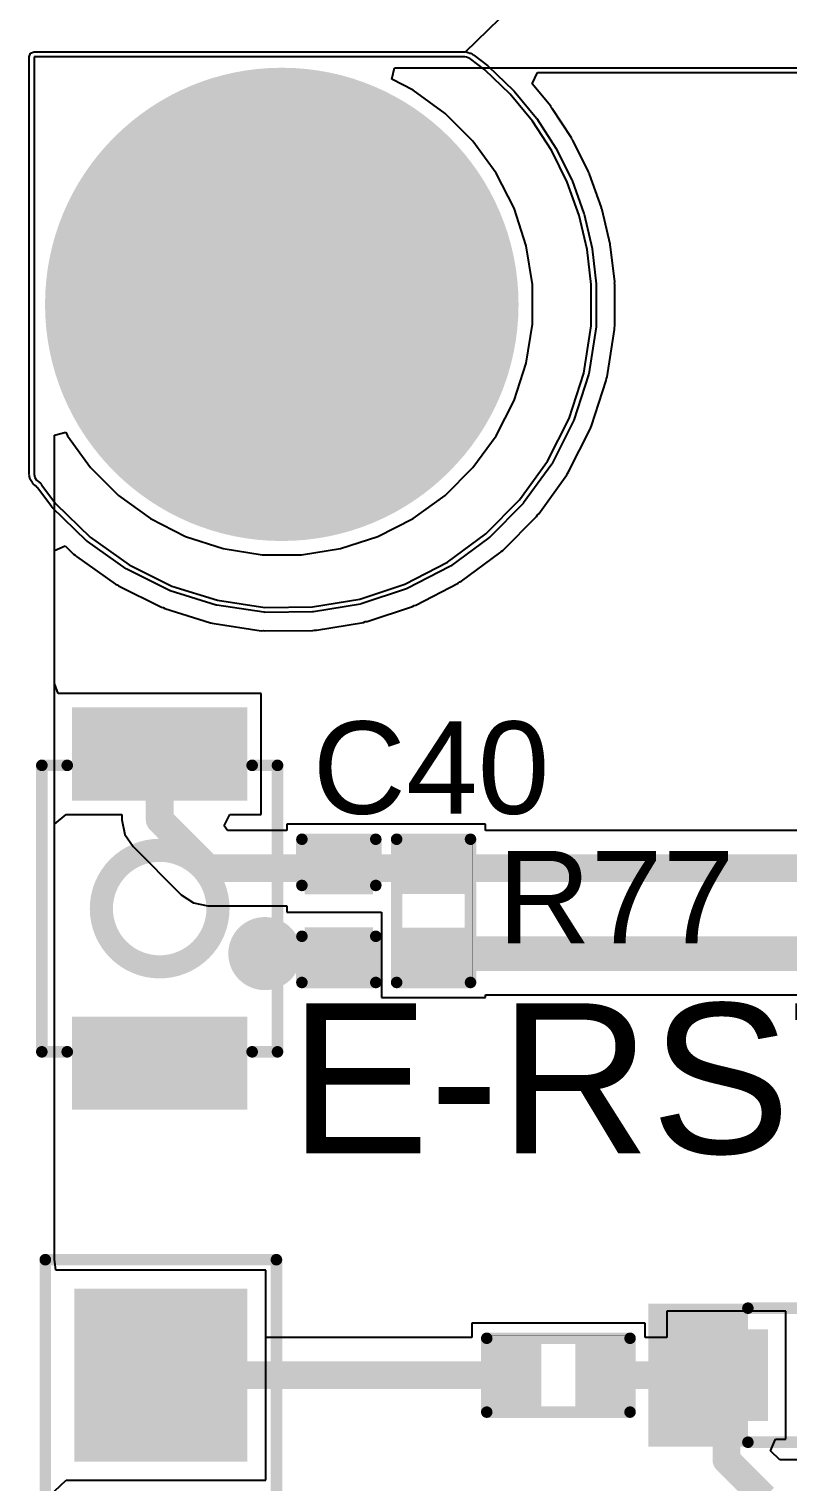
# Model space of a CAD drawing. Header units: millimetres. Extents: x 0 to 5423, y 0 to 5425.
# Drawn here: x 0 to 8.34, y 150.16 to 166.14 of the extents above; entities that cross this region are included whole.
import ezdxf

# ---------------------------------------------------------------- set-up
doc = ezdxf.new("R2010")
doc.units = ezdxf.units.MM
for name, color, linetype in [('BottomLayer', 5, 'Continuous'), ('BottomSolder', 6, 'Continuous'), ('MultiLayer', 9, 'Continuous'), ('PadHoleLayer', 156, 'Continuous'), ('TopLayer', 1, 'Continuous'), ('TopOverlay', 2, 'Continuous'), ('TopPaste', 8, 'Continuous'), ('TopSolder', 216, 'Continuous'), ('ViaHoleLayer', 16, 'Continuous')]:
    doc.layers.add(name, color=color, linetype=linetype)
doc.styles.add('Arial', font='', dxfattribs={"height": 0.2})
doc.styles.get('Arial').set_extended_font_data('Arial')

# ---------------------------------------------------------------- blocks, each defined once
blk = doc.blocks.new('B3U_1000P_33')
at = {"layer": 'TopLayer'}
for points in [[(-2.11, 0.86), (-1.29, 0.86), (-1.29, -0.86), (-2.11, -0.86)], [(1.29, 0.86), (2.11, 0.86), (2.11, -0.86), (1.29, -0.86)]]:
    blk.add_hatch(color=1, dxfattribs=at).paths.add_polyline_path(points)
at = {"layer": 'TopPaste'}
for points in [[(-2.11, 0.86), (-1.29, 0.86), (-1.29, -0.86), (-2.11, -0.86)], [(1.29, 0.86), (2.11, 0.86), (2.11, -0.86), (1.29, -0.86)]]:
    blk.add_hatch(color=8, dxfattribs=at).paths.add_polyline_path(points)
at = {"layer": 'TopSolder'}
for points in [[(-2.212, 0.962), (-1.188, 0.962), (-1.188, -0.962), (-2.212, -0.962)], [(1.188, 0.962), (2.212, 0.962), (2.212, -0.962), (1.188, -0.962)]]:
    blk.add_hatch(color=216, dxfattribs=at).paths.add_polyline_path(points)
at = {"layer": 'TopOverlay', "const_width": 0.127}
for points in [[(-1.575, 1.295), (1.575, 1.295)], [(-1.575, 1.295), (-1.575, 1.016)], [(1.575, 1.295), (1.575, 1.016)], [(-1.575, -1.016), (-1.575, -1.295)], [(1.575, -1.016), (1.575, -1.295)], [(-1.575, -1.295), (1.575, -1.295)]]:
    blk.add_lwpolyline(points, dxfattribs=at)
at = {"layer": 'TopOverlay'}
for points, const_width in [([(-1.607, 1.295, 1), (-1.543, 1.295, 1)], 0.0635), ([(-1.607, 1.295, 1), (-1.543, 1.295, 1)], 0.0635), ([(1.543, 1.295, 1), (1.607, 1.295, 1)], 0.0635), ([(1.543, 1.295, 1), (1.607, 1.295, 1)], 0.0635), ([(-1.607, 1.016, 1), (-1.543, 1.016, 1)], 0.0635), ([(1.543, 1.016, 1), (1.607, 1.016, 1)], 0.0635), ([(0.641, 0, 1), (-0.641, 0, 1)], 0.254), ([(-0.705, 0, 1), (-0.578, 0, 1)], 0.127), ([(0.578, 0, 1), (0.705, 0, 1)], 0.127), ([(-1.607, -1.016, 1), (-1.543, -1.016, 1)], 0.0635), ([(1.543, -1.016, 1), (1.607, -1.016, 1)], 0.0635), ([(-1.607, -1.295, 1), (-1.543, -1.295, 1)], 0.0635), ([(-1.607, -1.295, 1), (-1.543, -1.295, 1)], 0.0635), ([(1.543, -1.295, 1), (1.607, -1.295, 1)], 0.0635), ([(1.543, -1.295, 1), (1.607, -1.295, 1)], 0.0635)]:
    blk.add_lwpolyline(points, format="xyb", close=True, dxfattribs=dict(at, const_width=const_width))
blk = doc.blocks.new('HDR_1_8_TH______71')
at = {"layer": 'BottomLayer'}
blk.add_hatch(color=5, dxfattribs=at).paths.add_polyline_path([(-9.79, 0.9), (-7.99, 0.9), (-7.99, -0.9), (-9.79, -0.9)])
at = {"layer": 'BottomSolder'}
blk.add_hatch(color=6, dxfattribs=at).paths.add_polyline_path([(-9.841, 0.951), (-7.939, 0.951), (-7.939, -0.951), (-9.841, -0.951)])
at = {"layer": 'MultiLayer'}
blk.add_hatch(color=9, dxfattribs=at).paths.add_polyline_path([(-9.79, 0.9), (-7.99, 0.9), (-7.99, -0.9), (-9.79, -0.9)])
at = {"layer": 'PadHoleLayer'}
h = blk.add_hatch(color=156, dxfattribs=at)
edge = h.paths.add_edge_path()
edge.add_arc((-8.89, 0), 0.5, 0, 360)
at = {"layer": 'TopLayer'}
blk.add_hatch(color=1, dxfattribs=at).paths.add_polyline_path([(-9.79, 0.9), (-7.99, 0.9), (-7.99, -0.9), (-9.79, -0.9)])
at = {"layer": 'TopSolder'}
blk.add_hatch(color=216, dxfattribs=at).paths.add_polyline_path([(-9.841, 0.951), (-7.939, 0.951), (-7.939, -0.951), (-9.841, -0.951)])
at = {"layer": 'TopOverlay', "const_width": 0.127}
for points in [[(-10.16, -1.27), (-10.16, 1.27)], [(10.16, 1.27), (-10.16, 1.27)], [(10.16, -1.27), (-10.16, -1.27)]]:
    blk.add_lwpolyline(points, dxfattribs=at)
at = {"layer": 'TopOverlay', "const_width": 0.0635}
for points in [[(-10.192, 1.27, 1), (-10.128, 1.27, 1)], [(-10.192, 1.27, 1), (-10.128, 1.27, 1)], [(-10.192, -1.27, 1), (-10.128, -1.27, 1)], [(-10.192, -1.27, 1), (-10.128, -1.27, 1)]]:
    blk.add_lwpolyline(points, format="xyb", close=True, dxfattribs=at)
blk = doc.blocks.new('SOD_323_88')
at = {"layer": 'TopLayer'}
for points in [[(-0.75, -0.45), (-1.55, -0.45), (-1.55, 0.45), (-0.75, 0.45)], [(1.55, -0.45), (0.75, -0.45), (0.75, 0.45), (1.55, 0.45)]]:
    blk.add_hatch(color=1, dxfattribs=at).paths.add_polyline_path(points)
at = {"layer": 'TopOverlay'}
for points in [[(-2.007, 0.483), (-0.914, 0.483), (-0.914, 0.787), (-2.007, 0.787)], [(-2.007, -0.508), (-1.575, -0.508), (-1.575, 0.508), (-2.007, 0.508)], [(-2.007, -0.787), (-0.914, -0.787), (-0.914, -0.483), (-2.007, -0.483)]]:
    blk.add_hatch(color=2, dxfattribs=at).paths.add_polyline_path(points)
at = {"layer": 'TopPaste'}
for points in [[(-0.75, -0.45), (-1.55, -0.45), (-1.55, 0.45), (-0.75, 0.45)], [(1.55, -0.45), (0.75, -0.45), (0.75, 0.45), (1.55, 0.45)]]:
    blk.add_hatch(color=8, dxfattribs=at).paths.add_polyline_path(points)
at = {"layer": 'TopSolder'}
for points in [[(-0.695, -0.505), (-1.605, -0.505), (-1.605, 0.505), (-0.695, 0.505)], [(1.605, -0.505), (0.695, -0.505), (0.695, 0.505), (1.605, 0.505)]]:
    blk.add_hatch(color=216, dxfattribs=at).paths.add_polyline_path(points)
at = {"layer": 'TopOverlay', "const_width": 0.127}
for points in [[(-0.914, 0.737), (0.94, 0.737)], [(0.94, 0.559), (0.94, 0.737)], [(0.94, -0.737), (0.94, -0.559)], [(-0.914, -0.737), (0.94, -0.737)]]:
    blk.add_lwpolyline(points, dxfattribs=at)
at = {"layer": 'TopOverlay', "const_width": 0.0635}
for points in [[(-0.946, 0.737, 1), (-0.883, 0.737, 1)], [(0.908, 0.737, 1), (0.972, 0.737, 1)], [(0.908, 0.737, 1), (0.972, 0.737, 1)], [(0.908, 0.559, 1), (0.972, 0.559, 1)], [(0.908, -0.559, 1), (0.972, -0.559, 1)], [(-0.946, -0.737, 1), (-0.883, -0.737, 1)], [(0.908, -0.737, 1), (0.972, -0.737, 1)], [(0.908, -0.737, 1), (0.972, -0.737, 1)]]:
    blk.add_lwpolyline(points, format="xyb", close=True, dxfattribs=at)
blk = doc.blocks.new('R___0402_227')
at = {"layer": 'TopLayer'}
for points in [[(-0.699, -0.318), (-0.699, 0.318), (-0.241, 0.318), (-0.241, -0.318)], [(0.241, -0.318), (0.241, 0.318), (0.699, 0.318), (0.699, -0.318)]]:
    blk.add_hatch(color=1, dxfattribs=at).paths.add_polyline_path(points)
at = {"layer": 'TopPaste'}
for points in [[(-0.699, -0.318), (-0.699, 0.318), (-0.241, 0.318), (-0.241, -0.318)], [(0.241, -0.318), (0.241, 0.318), (0.699, 0.318), (0.699, -0.318)]]:
    blk.add_hatch(color=8, dxfattribs=at).paths.add_polyline_path(points)
at = {"layer": 'TopSolder'}
for points in [[(-0.754, -0.373), (-0.754, 0.373), (-0.186, 0.373), (-0.186, -0.373)], [(0.186, -0.373), (0.186, 0.373), (0.754, 0.373), (0.754, -0.373)]]:
    blk.add_hatch(color=216, dxfattribs=at).paths.add_polyline_path(points)
at = {"layer": 'TopOverlay'}
for points, const_width in [([(-0.787, 0.406), (-0.787, -0.406)], 0.127), ([(-0.787, 0.406), (0.787, 0.406)], 0.127), ([(0.787, 0.406), (0.787, -0.406)], 0.127), ([(-0.787, -0.406), (0.787, -0.406)], 0.127), ([(-0.813, -0.432), (0.813, -0.432)], 0.00323)]:
    blk.add_lwpolyline(points, dxfattribs=dict(at, const_width=const_width))
for points, const_width in [([(-0.819, 0.406, 1), (-0.756, 0.406, 1)], 0.0635), ([(-0.819, 0.406, 1), (-0.756, 0.406, 1)], 0.0635), ([(0.756, 0.406, 1), (0.819, 0.406, 1)], 0.0635), ([(0.756, 0.406, 1), (0.819, 0.406, 1)], 0.0635), ([(-0.819, -0.406, 1), (-0.756, -0.406, 1)], 0.0635), ([(-0.819, -0.406, 1), (-0.756, -0.406, 1)], 0.0635), ([(-0.814, -0.432, 1), (-0.812, -0.432, 1)], 0.00161), ([(0.756, -0.406, 1), (0.819, -0.406, 1)], 0.0635), ([(0.756, -0.406, 1), (0.819, -0.406, 1)], 0.0635), ([(0.812, -0.432, 1), (0.814, -0.432, 1)], 0.00161)]:
    blk.add_lwpolyline(points, format="xyb", close=True, dxfattribs=dict(at, const_width=const_width))
blk = doc.blocks.new('R___0402_280')
at = {"layer": 'TopLayer'}
for points in [[(-0.699, -0.318), (-0.699, 0.318), (-0.241, 0.318), (-0.241, -0.318)], [(0.241, -0.318), (0.241, 0.318), (0.699, 0.318), (0.699, -0.318)]]:
    blk.add_hatch(color=1, dxfattribs=at).paths.add_polyline_path(points)
at = {"layer": 'TopPaste'}
for points in [[(-0.699, -0.318), (-0.699, 0.318), (-0.241, 0.318), (-0.241, -0.318)], [(0.241, -0.318), (0.241, 0.318), (0.699, 0.318), (0.699, -0.318)]]:
    blk.add_hatch(color=8, dxfattribs=at).paths.add_polyline_path(points)
at = {"layer": 'TopSolder'}
for points in [[(-0.754, -0.373), (-0.754, 0.373), (-0.186, 0.373), (-0.186, -0.373)], [(0.186, -0.373), (0.186, 0.373), (0.754, 0.373), (0.754, -0.373)]]:
    blk.add_hatch(color=216, dxfattribs=at).paths.add_polyline_path(points)
at = {"layer": 'TopOverlay'}
for points, const_width in [([(-0.787, 0.406), (-0.787, -0.406)], 0.127), ([(0.787, 0.406), (-0.787, 0.406)], 0.127), ([(0.787, 0.406), (0.787, -0.406)], 0.127), ([(0.787, -0.406), (-0.787, -0.406)], 0.127), ([(0.813, -0.432), (-0.813, -0.432)], 0.00323)]:
    blk.add_lwpolyline(points, dxfattribs=dict(at, const_width=const_width))
for points, const_width in [([(-0.819, 0.406, 1), (-0.756, 0.406, 1)], 0.0635), ([(-0.819, 0.406, 1), (-0.756, 0.406, 1)], 0.0635), ([(0.756, 0.406, 1), (0.819, 0.406, 1)], 0.0635), ([(0.756, 0.406, 1), (0.819, 0.406, 1)], 0.0635), ([(-0.819, -0.406, 1), (-0.756, -0.406, 1)], 0.0635), ([(-0.819, -0.406, 1), (-0.756, -0.406, 1)], 0.0635), ([(-0.814, -0.432, 1), (-0.812, -0.432, 1)], 0.00161), ([(0.756, -0.406, 1), (0.819, -0.406, 1)], 0.0635), ([(0.756, -0.406, 1), (0.819, -0.406, 1)], 0.0635), ([(0.812, -0.432, 1), (0.814, -0.432, 1)], 0.00161)]:
    blk.add_lwpolyline(points, format="xyb", close=True, dxfattribs=dict(at, const_width=const_width))
blk = doc.blocks.new('____0402_383')
at = {"layer": 'TopLayer'}
for points in [[(-0.699, -0.318), (-0.699, 0.318), (-0.241, 0.318), (-0.241, -0.318)], [(0.241, -0.318), (0.241, 0.318), (0.699, 0.318), (0.699, -0.318)]]:
    blk.add_hatch(color=1, dxfattribs=at).paths.add_polyline_path(points)
at = {"layer": 'TopPaste'}
for points in [[(-0.699, -0.318), (-0.699, 0.318), (-0.241, 0.318), (-0.241, -0.318)], [(0.241, -0.318), (0.241, 0.318), (0.699, 0.318), (0.699, -0.318)]]:
    blk.add_hatch(color=8, dxfattribs=at).paths.add_polyline_path(points)
at = {"layer": 'TopSolder'}
for points in [[(-0.758, -0.377), (-0.758, 0.377), (-0.181, 0.377), (-0.181, -0.377)], [(0.181, -0.377), (0.181, 0.377), (0.758, 0.377), (0.758, -0.377)]]:
    blk.add_hatch(color=216, dxfattribs=at).paths.add_polyline_path(points)
at = {"layer": 'TopOverlay', "const_width": 0.127}
for points in [[(-0.787, 0.406), (-0.787, -0.406)], [(-0.787, 0.406), (-0.279, 0.406)], [(0.279, 0.406), (0.787, 0.406)], [(0.787, 0.406), (0.787, -0.406)], [(-0.787, -0.406), (-0.279, -0.406)], [(0.279, -0.406), (0.787, -0.406)]]:
    blk.add_lwpolyline(points, dxfattribs=at)
at = {"layer": 'TopOverlay', "const_width": 0.0635}
for points in [[(-0.819, 0.406, 1), (-0.756, 0.406, 1)], [(-0.819, 0.406, 1), (-0.756, 0.406, 1)], [(-0.311, 0.406, 1), (-0.248, 0.406, 1)], [(0.248, 0.406, 1), (0.311, 0.406, 1)], [(0.756, 0.406, 1), (0.819, 0.406, 1)], [(0.756, 0.406, 1), (0.819, 0.406, 1)], [(-0.819, -0.406, 1), (-0.756, -0.406, 1)], [(-0.819, -0.406, 1), (-0.756, -0.406, 1)], [(-0.311, -0.406, 1), (-0.248, -0.406, 1)], [(0.248, -0.406, 1), (0.311, -0.406, 1)], [(0.756, -0.406, 1), (0.819, -0.406, 1)], [(0.756, -0.406, 1), (0.819, -0.406, 1)]]:
    blk.add_lwpolyline(points, format="xyb", close=True, dxfattribs=at)

msp = doc.modelspace()

# ---------------------------------------------------------------- hatches: boundary and pattern name
at = {"layer": 'BottomLayer'}
h = msp.add_hatch(color=5, dxfattribs=at)
edge = h.paths.add_edge_path()
edge.add_arc((2.777, 163.108), 2.5, 0, 360)
h = msp.add_hatch(color=5, dxfattribs=at)
edge = h.paths.add_edge_path()
edge.add_arc((2.904, 165.068), 0.3, 0, 360)
h = msp.add_hatch(color=5, dxfattribs=at)
edge = h.paths.add_edge_path()
edge.add_arc((1.484, 164.585), 0.3, 0, 360)
h = msp.add_hatch(color=5, dxfattribs=at)
edge = h.paths.add_edge_path()
edge.add_arc((4.25, 164.405), 0.3, 0, 360)
h = msp.add_hatch(color=5, dxfattribs=at)
edge = h.paths.add_edge_path()
edge.add_arc((0.821, 163.239), 0.3, 0, 360)
h = msp.add_hatch(color=5, dxfattribs=at)
edge = h.paths.add_edge_path()
edge.add_arc((4.732, 162.873), 0.3, 0, 360)
h = msp.add_hatch(color=5, dxfattribs=at)
edge = h.paths.add_edge_path()
edge.add_arc((1.304, 161.819), 0.3, 0, 360)
h = msp.add_hatch(color=5, dxfattribs=at)
edge = h.paths.add_edge_path()
edge.add_arc((4.172, 161.563), 0.3, 0, 360)
h = msp.add_hatch(color=5, dxfattribs=at)
edge = h.paths.add_edge_path()
edge.add_arc((2.65, 161.156), 0.3, 0, 360)
h = msp.add_hatch(color=5, dxfattribs=at)
edge = h.paths.add_edge_path()
edge.add_arc((2.591, 155.969), 0.3, 0, 360)
at = {"layer": 'BottomSolder'}
h = msp.add_hatch(color=6, dxfattribs=at)
edge = h.paths.add_edge_path()
edge.add_arc((2.777, 163.108), 2.602, 0, 360)
h = msp.add_hatch(color=6, dxfattribs=at)
edge = h.paths.add_edge_path()
edge.add_arc((2.904, 165.068), 0.402, 0, 360)
h = msp.add_hatch(color=6, dxfattribs=at)
edge = h.paths.add_edge_path()
edge.add_arc((1.484, 164.585), 0.402, 0, 360)
h = msp.add_hatch(color=6, dxfattribs=at)
edge = h.paths.add_edge_path()
edge.add_arc((4.25, 164.405), 0.402, 0, 360)
h = msp.add_hatch(color=6, dxfattribs=at)
edge = h.paths.add_edge_path()
edge.add_arc((0.821, 163.239), 0.402, 0, 360)
h = msp.add_hatch(color=6, dxfattribs=at)
edge = h.paths.add_edge_path()
edge.add_arc((4.732, 162.873), 0.402, 0, 360)
h = msp.add_hatch(color=6, dxfattribs=at)
edge = h.paths.add_edge_path()
edge.add_arc((1.304, 161.819), 0.402, 0, 360)
h = msp.add_hatch(color=6, dxfattribs=at)
edge = h.paths.add_edge_path()
edge.add_arc((4.172, 161.563), 0.402, 0, 360)
h = msp.add_hatch(color=6, dxfattribs=at)
edge = h.paths.add_edge_path()
edge.add_arc((2.65, 161.156), 0.402, 0, 360)
h = msp.add_hatch(color=6, dxfattribs=at)
edge = h.paths.add_edge_path()
edge.add_arc((2.591, 155.969), 0.402, 0, 360)
at = {"layer": 'MultiLayer'}
h = msp.add_hatch(color=9, dxfattribs=at)
edge = h.paths.add_edge_path()
edge.add_arc((2.777, 163.108), 2.5, 0, 360)
at = {"layer": 'PadHoleLayer'}
h = msp.add_hatch(color=156, dxfattribs=at)
edge = h.paths.add_edge_path()
edge.add_arc((2.777, 163.108), 1.55, 0, 360)
at = {"layer": 'TopLayer'}
h = msp.add_hatch(color=1, dxfattribs=at)
edge = h.paths.add_edge_path()
edge.add_arc((2.777, 163.108), 2.5, 0, 360)
h = msp.add_hatch(color=1, dxfattribs=at)
edge = h.paths.add_edge_path()
edge.add_arc((2.904, 165.068), 0.3, 0, 360)
h = msp.add_hatch(color=1, dxfattribs=at)
edge = h.paths.add_edge_path()
edge.add_arc((1.484, 164.585), 0.3, 0, 360)
h = msp.add_hatch(color=1, dxfattribs=at)
edge = h.paths.add_edge_path()
edge.add_arc((4.25, 164.405), 0.3, 0, 360)
h = msp.add_hatch(color=1, dxfattribs=at)
edge = h.paths.add_edge_path()
edge.add_arc((0.821, 163.239), 0.3, 0, 360)
h = msp.add_hatch(color=1, dxfattribs=at)
edge = h.paths.add_edge_path()
edge.add_arc((4.732, 162.873), 0.3, 0, 360)
h = msp.add_hatch(color=1, dxfattribs=at)
edge = h.paths.add_edge_path()
edge.add_arc((1.304, 161.819), 0.3, 0, 360)
h = msp.add_hatch(color=1, dxfattribs=at)
edge = h.paths.add_edge_path()
edge.add_arc((4.172, 161.563), 0.3, 0, 360)
h = msp.add_hatch(color=1, dxfattribs=at)
edge = h.paths.add_edge_path()
edge.add_arc((2.65, 161.156), 0.3, 0, 360)
h = msp.add_hatch(color=1, dxfattribs=at)
edge = h.paths.add_edge_path()
edge.add_arc((2.591, 155.969), 0.3, 0, 360)
at = {"layer": 'TopSolder'}
h = msp.add_hatch(color=216, dxfattribs=at)
edge = h.paths.add_edge_path()
edge.add_arc((2.777, 163.108), 2.602, 0, 360)
h = msp.add_hatch(color=216, dxfattribs=at)
edge = h.paths.add_edge_path()
edge.add_arc((2.904, 165.068), 0.402, 0, 360)
h = msp.add_hatch(color=216, dxfattribs=at)
edge = h.paths.add_edge_path()
edge.add_arc((1.484, 164.585), 0.402, 0, 360)
h = msp.add_hatch(color=216, dxfattribs=at)
edge = h.paths.add_edge_path()
edge.add_arc((4.25, 164.405), 0.402, 0, 360)
h = msp.add_hatch(color=216, dxfattribs=at)
edge = h.paths.add_edge_path()
edge.add_arc((0.821, 163.239), 0.402, 0, 360)
h = msp.add_hatch(color=216, dxfattribs=at)
edge = h.paths.add_edge_path()
edge.add_arc((4.732, 162.873), 0.402, 0, 360)
h = msp.add_hatch(color=216, dxfattribs=at)
edge = h.paths.add_edge_path()
edge.add_arc((1.304, 161.819), 0.402, 0, 360)
h = msp.add_hatch(color=216, dxfattribs=at)
edge = h.paths.add_edge_path()
edge.add_arc((4.172, 161.563), 0.402, 0, 360)
h = msp.add_hatch(color=216, dxfattribs=at)
edge = h.paths.add_edge_path()
edge.add_arc((2.65, 161.156), 0.402, 0, 360)
h = msp.add_hatch(color=216, dxfattribs=at)
edge = h.paths.add_edge_path()
edge.add_arc((2.591, 155.969), 0.402, 0, 360)
at = {"layer": 'ViaHoleLayer'}
h = msp.add_hatch(color=16, dxfattribs=at)
edge = h.paths.add_edge_path()
edge.add_arc((2.904, 165.068), 0.15, 0, 360)
h = msp.add_hatch(color=16, dxfattribs=at)
edge = h.paths.add_edge_path()
edge.add_arc((1.484, 164.585), 0.15, 0, 360)
h = msp.add_hatch(color=16, dxfattribs=at)
edge = h.paths.add_edge_path()
edge.add_arc((4.25, 164.405), 0.15, 0, 360)
h = msp.add_hatch(color=16, dxfattribs=at)
edge = h.paths.add_edge_path()
edge.add_arc((0.821, 163.239), 0.15, 0, 360)
h = msp.add_hatch(color=16, dxfattribs=at)
edge = h.paths.add_edge_path()
edge.add_arc((4.732, 162.873), 0.15, 0, 360)
h = msp.add_hatch(color=16, dxfattribs=at)
edge = h.paths.add_edge_path()
edge.add_arc((1.304, 161.819), 0.15, 0, 360)
h = msp.add_hatch(color=16, dxfattribs=at)
edge = h.paths.add_edge_path()
edge.add_arc((4.172, 161.563), 0.15, 0, 360)
h = msp.add_hatch(color=16, dxfattribs=at)
edge = h.paths.add_edge_path()
edge.add_arc((2.65, 161.156), 0.15, 0, 360)
h = msp.add_hatch(color=16, dxfattribs=at)
edge = h.paths.add_edge_path()
edge.add_arc((2.591, 155.969), 0.15, 0, 360)

# ---------------------------------------------------------------- linework, layer by layer
at = {"layer": 'BottomLayer'}
for p, q in [((3.986, 165.583), (4.016, 165.71)), ((4.016, 165.71), (9.11, 165.71)), ((4.22, 165.463), (3.986, 165.583)), ((4.571, 165.208), (4.22, 165.463)), ((4.878, 164.902), (4.571, 165.208)), ((5.132, 164.551), (4.878, 164.902)), ((5.329, 164.165), (5.132, 164.551)), ((5.463, 163.753), (5.329, 164.165)), ((5.531, 163.325), (5.463, 163.753)), ((5.531, 162.891), (5.531, 163.325)), ((5.463, 162.463), (5.531, 162.891)), ((5.329, 162.051), (5.463, 162.463)), ((5.132, 161.664), (5.329, 162.051)), ((0.279, 161.671), (0.403, 161.701)), ((0.403, 161.701), (0.422, 161.664)), ((0.279, 152.608), (0.279, 161.671)), ((0.422, 161.664), (0.676, 161.314)), ((4.878, 161.314), (5.132, 161.664)), ((0.676, 161.314), (0.983, 161.007)), ((4.571, 161.007), (4.878, 161.314)), ((0.983, 161.007), (1.334, 160.752)), ((4.22, 160.752), (4.571, 161.007)), ((1.334, 160.752), (1.72, 160.556)), ((3.834, 160.556), (4.22, 160.752)), ((1.72, 160.556), (2.132, 160.422)), ((2.132, 160.422), (2.56, 160.354)), ((2.994, 160.354), (3.422, 160.422)), ((3.422, 160.422), (3.834, 160.556)), ((2.56, 160.354), (2.994, 160.354)), ((0.294, 152.487), (0.279, 152.608)), ((0.406, 152.487), (0.294, 152.487)), ((2.602, 152.487), (0.406, 152.487)), ((2.602, 150.179), (2.602, 152.487)), ((0.279, 150.058), (0.406, 150.179)), ((0.406, 150.179), (2.602, 150.179))]:
    msp.add_line(p, q, dxfattribs=at)
at = {"layer": 'TopLayer'}
for p, q in [((0.055, 165.83), (0.055, 164.564)), ((4.776, 165.83), (0.055, 165.83)), ((4.787, 165.83), (4.776, 165.83)), ((4.776, 165.83), (4.776, 165.83)), ((4.807, 165.827), (4.787, 165.83)), ((4.827, 165.82), (4.807, 165.827)), ((4.845, 165.81), (4.827, 165.82)), ((4.853, 165.804), (4.845, 165.81)), ((5.007, 165.687), (4.853, 165.804)), ((5.286, 165.419), (5.007, 165.687)), ((5.529, 165.532), (5.589, 165.659)), ((5.732, 165.286), (5.529, 165.532)), ((5.589, 165.659), (9.034, 165.659)), ((5.533, 165.121), (5.286, 165.419)), ((5.739, 165.273), (5.732, 165.286)), ((5.75, 165.262), (5.739, 165.273)), ((5.96, 164.938), (5.75, 165.262)), ((5.743, 164.797), (5.533, 165.121)), ((5.966, 164.924), (5.96, 164.938)), ((5.975, 164.912), (5.966, 164.924)), ((6.147, 164.566), (5.975, 164.912)), ((5.915, 164.451), (5.743, 164.797)), ((0.055, 164.564), (0.055, 161.257)), ((6.151, 164.551), (6.147, 164.566)), ((6.046, 164.087), (5.915, 164.451)), ((6.159, 164.538), (6.151, 164.551)), ((6.289, 164.175), (6.159, 164.538)), ((6.134, 163.711), (6.046, 164.087)), ((6.292, 164.16), (6.289, 164.175)), ((6.298, 164.146), (6.292, 164.16)), ((6.386, 163.77), (6.298, 164.146)), ((6.387, 163.755), (6.386, 163.77)), ((6.391, 163.74), (6.387, 163.755)), ((6.178, 163.326), (6.134, 163.711)), ((6.436, 163.356), (6.391, 163.74)), ((6.178, 163.133), (6.178, 163.326)), ((6.434, 163.341), (6.436, 163.356)), ((6.437, 163.326), (6.434, 163.341)), ((6.437, 163.133), (6.437, 163.326)), ((6.178, 162.871), (6.178, 163.133)), ((6.437, 162.871), (6.437, 163.133)), ((6.097, 162.352), (6.178, 162.871)), ((6.352, 162.311), (6.434, 162.83)), ((6.433, 162.851), (6.437, 162.871)), ((6.434, 162.83), (6.433, 162.851)), ((5.935, 161.852), (6.097, 162.352)), ((6.182, 161.772), (6.343, 162.272)), ((6.343, 162.272), (6.345, 162.292)), ((6.345, 162.292), (6.352, 162.311)), ((5.698, 161.383), (5.935, 161.852)), ((5.929, 161.266), (6.166, 161.735)), ((6.166, 161.735), (6.172, 161.755)), ((6.172, 161.755), (6.182, 161.772)), ((5.391, 160.958), (5.698, 161.383)), ((0.055, 161.257), (0.055, 161.24)), ((0.055, 161.24), (0.064, 161.206)), ((0.064, 161.206), (0.083, 161.176)), ((5.601, 160.806), (5.908, 161.232)), ((5.908, 161.232), (5.916, 161.25)), ((5.916, 161.25), (5.929, 161.266)), ((0.083, 161.176), (0.109, 161.152)), ((0.109, 161.152), (0.125, 161.144)), ((0.125, 161.144), (0.126, 161.141)), ((0.126, 161.141), (0.129, 161.136)), ((0.129, 161.136), (0.132, 161.132)), ((0.132, 161.132), (0.135, 161.127)), ((0.135, 161.127), (0.136, 161.125)), ((0.136, 161.125), (0.294, 160.914)), ((0.294, 160.914), (0.67, 160.548)), ((5.021, 160.585), (5.391, 160.958)), ((5.205, 160.402), (5.575, 160.775)), ((5.575, 160.775), (5.586, 160.792)), ((5.586, 160.792), (5.601, 160.806)), ((4.598, 160.274), (5.021, 160.585)), ((0.279, 160.403), (0.396, 160.453)), ((0.279, 158.938), (0.279, 160.403)), ((0.396, 160.453), (0.489, 160.362)), ((0.67, 160.548), (1.098, 160.244)), ((5.188, 160.391), (5.205, 160.402)), ((0.489, 160.362), (0.506, 160.351)), ((0.506, 160.351), (0.52, 160.336)), ((0.52, 160.336), (0.949, 160.033)), ((1.098, 160.244), (1.569, 160.011)), ((4.131, 160.033), (4.598, 160.274)), ((4.751, 160.065), (5.174, 160.376)), ((5.174, 160.376), (5.188, 160.391)), ((0.949, 160.033), (0.967, 160.024)), ((0.967, 160.024), (0.983, 160.012)), ((0.983, 160.012), (1.454, 159.779)), ((1.569, 160.011), (2.07, 159.854)), ((3.633, 159.867), (4.131, 160.033)), ((4.25, 159.802), (4.717, 160.044)), ((4.717, 160.044), (4.732, 160.056)), ((4.732, 160.056), (4.751, 160.065)), ((1.454, 159.779), (1.473, 159.773)), ((1.473, 159.773), (1.491, 159.764)), ((1.491, 159.764), (1.992, 159.606)), ((2.07, 159.854), (2.589, 159.776)), ((2.589, 159.776), (3.115, 159.781)), ((3.115, 159.781), (3.633, 159.867)), ((3.714, 159.621), (4.213, 159.787)), ((4.213, 159.787), (4.23, 159.797)), ((4.23, 159.797), (4.25, 159.802)), ((1.992, 159.606), (2.013, 159.604)), ((2.013, 159.604), (2.032, 159.597)), ((3.157, 159.525), (3.675, 159.611)), ((3.675, 159.611), (3.694, 159.619)), ((3.694, 159.619), (3.714, 159.621)), ((2.032, 159.597), (2.551, 159.52)), ((2.551, 159.52), (2.572, 159.521)), ((2.572, 159.521), (2.592, 159.517)), ((2.592, 159.517), (3.117, 159.522)), ((3.117, 159.522), (3.137, 159.526)), ((3.137, 159.526), (3.157, 159.525)), ((0.321, 158.828), (0.279, 158.938)), ((2.549, 158.828), (0.321, 158.828)), ((2.549, 157.5), (2.549, 158.828)), ((0.279, 157.391), (0.406, 157.5)), ((0.279, 152.608), (0.279, 157.391)), ((0.406, 157.5), (1.02, 157.5)), ((1.02, 157.5), (1.02, 157.439)), ((1.02, 157.439), (1.052, 157.28)), ((2.143, 157.373), (2.206, 157.5)), ((2.182, 157.323), (2.143, 157.373)), ((2.206, 157.5), (2.549, 157.5)), ((5.017, 157.391), (2.832, 157.391)), ((2.832, 157.391), (2.832, 157.323)), ((5.017, 157.323), (5.017, 157.391)), ((1.052, 157.28), (1.142, 157.146)), ((2.832, 157.323), (2.182, 157.323)), ((9.843, 157.323), (5.017, 157.323)), ((1.142, 157.146), (1.672, 156.616)), ((1.672, 156.616), (1.806, 156.526)), ((1.806, 156.526), (1.965, 156.494)), ((1.965, 156.494), (2.832, 156.494)), ((2.832, 156.494), (2.832, 156.426)), ((2.832, 156.426), (3.874, 156.426)), ((3.874, 156.426), (3.874, 155.486)), ((3.874, 155.486), (5.017, 155.486)), ((5.017, 155.486), (5.017, 155.516)), ((5.017, 155.516), (12.373, 155.516)), ((0.294, 152.487), (0.279, 152.608)), ((2.602, 152.487), (0.294, 152.487)), ((2.602, 151.748), (2.602, 152.487)), ((8.318, 152.037), (7.01, 152.037)), ((7.01, 152.037), (7.01, 151.748)), ((8.318, 150.629), (8.318, 152.037)), ((6.769, 151.905), (4.864, 151.905)), ((4.864, 151.905), (4.864, 151.748)), ((6.769, 151.748), (6.769, 151.905)), ((4.864, 151.748), (2.602, 151.748)), ((7.01, 151.748), (6.769, 151.748)), ((8.148, 150.502), (8.201, 150.629)), ((8.249, 150.401), (8.148, 150.502)), ((8.201, 150.629), (8.318, 150.629)), ((17.12, 150.401), (8.249, 150.401))]:
    msp.add_line(p, q, dxfattribs=at)
for points, const_width in [([(1.435, 157.439), (1.435, 158.164)], 0.305), ([(1.435, 158.164), (1.52, 158.164)], 0.203), ([(1.52, 158.164), (1.829, 157.856)], 0.203), ([(1.435, 157.439), (1.965, 156.909)], 0.305), ([(1.965, 156.909), (3.378, 156.909)], 0.305), ([(3.404, 156.909), (4.42, 156.909)], 0.305), ([(4.445, 156.909), (17.782, 156.909)], 0.305), ([(2.591, 155.969), (3.378, 155.969)], 0.381), ([(4.445, 155.969), (12.56, 155.969)], 0.381), ([(1.435, 154.764), (1.448, 154.777)], 0.381), ([(1.448, 151.333), (5.347, 151.333)], 0.305), ([(6.287, 151.333), (7.664, 151.333)], 0.305), ([(7.664, 150.401), (7.664, 151.333)], 0.305), ([(7.664, 150.401), (8.077, 149.987)], 0.305)]:
    msp.add_lwpolyline(points, dxfattribs=dict(at, const_width=const_width))
for points, const_width in [([(1.359, 158.164, 1), (1.511, 158.164, 1)], 0.152), ([(1.384, 158.164, 1), (1.486, 158.164, 1)], 0.102), ([(1.47, 158.164, 1), (1.571, 158.164, 1)], 0.102), ([(1.47, 158.164, 1), (1.571, 158.164, 1)], 0.102), ([(1.778, 157.856, 1), (1.88, 157.856, 1)], 0.102), ([(1.359, 157.439, 1), (1.511, 157.439, 1)], 0.152), ([(1.359, 157.439, 1), (1.511, 157.439, 1)], 0.152), ([(1.889, 156.909, 1), (2.041, 156.909, 1)], 0.152), ([(1.889, 156.909, 1), (2.041, 156.909, 1)], 0.152), ([(3.302, 156.909, 1), (3.454, 156.909, 1)], 0.152), ([(3.327, 156.909, 1), (3.48, 156.909, 1)], 0.152), ([(4.343, 156.909, 1), (4.496, 156.909, 1)], 0.152), ([(4.369, 156.909, 1), (4.521, 156.909, 1)], 0.152), ([(2.496, 155.969, 1), (2.686, 155.969, 1)], 0.191), ([(3.283, 155.969, 1), (3.473, 155.969, 1)], 0.191), ([(4.35, 155.969, 1), (4.54, 155.969, 1)], 0.191), ([(1.353, 154.777, 1), (1.543, 154.777, 1)], 0.191), ([(1.34, 154.764, 1), (1.53, 154.764, 1)], 0.191), ([(1.372, 151.333, 1), (1.524, 151.333, 1)], 0.152), ([(5.271, 151.333, 1), (5.423, 151.333, 1)], 0.152), ([(6.21, 151.333, 1), (6.363, 151.333, 1)], 0.152), ([(7.587, 151.333, 1), (7.74, 151.333, 1)], 0.152), ([(7.587, 151.333, 1), (7.74, 151.333, 1)], 0.152), ([(7.587, 150.401, 1), (7.74, 150.401, 1)], 0.152), ([(7.587, 150.401, 1), (7.74, 150.401, 1)], 0.152)]:
    msp.add_lwpolyline(points, format="xyb", close=True, dxfattribs=dict(at, const_width=const_width))
at = {"layer": 'TopSolder'}
for p, q in [((4.791, 165.883), (5422.757, 5425.234)), ((0, 165.83), (0.016, 165.869)), ((0.016, 165.869), (0.055, 165.885)), ((0.055, 165.885), (4.776, 165.885)), ((4.776, 165.885), (4.776, 165.885)), ((4.776, 165.885), (4.787, 165.885)), ((4.787, 165.885), (4.791, 165.883)), ((4.791, 165.883), (4.796, 165.884)), ((4.796, 165.884), (4.816, 165.881)), ((4.816, 165.881), (4.82, 165.879)), ((4.82, 165.879), (4.825, 165.879)), ((4.825, 165.879), (4.844, 165.872)), ((4.844, 165.872), (4.848, 165.869)), ((4.848, 165.869), (4.853, 165.869)), ((4.853, 165.869), (4.871, 165.859)), ((4.871, 165.859), (4.874, 165.855)), ((4.874, 165.855), (4.879, 165.854)), ((4.879, 165.854), (4.887, 165.848)), ((4.887, 165.848), (4.887, 165.848)), ((4.887, 165.848), (5.041, 165.731)), ((0, 164.564), (0, 165.83)), ((5.041, 165.731), (5.042, 165.728)), ((5.042, 165.728), (5.045, 165.727)), ((5.045, 165.727), (5.324, 165.459)), ((5.324, 165.459), (5.326, 165.456)), ((5.326, 165.456), (5.329, 165.454)), ((5.329, 165.454), (5.575, 165.156)), ((5.575, 165.156), (5.576, 165.153)), ((5.576, 165.153), (5.579, 165.151)), ((5.579, 165.151), (5.789, 164.827)), ((5.789, 164.827), (5.79, 164.824)), ((5.79, 164.824), (5.792, 164.822)), ((5.792, 164.822), (5.964, 164.475)), ((0, 161.257), (0, 164.564)), ((5.964, 164.475), (5.964, 164.472)), ((5.964, 164.472), (5.967, 164.469)), ((5.967, 164.469), (6.097, 164.106)), ((6.097, 164.106), (6.097, 164.102)), ((6.097, 164.102), (6.099, 164.099)), ((6.099, 164.099), (6.187, 163.723)), ((6.187, 163.723), (6.187, 163.72)), ((6.187, 163.72), (6.189, 163.717)), ((6.189, 163.717), (6.233, 163.333)), ((6.233, 163.333), (6.232, 163.33)), ((6.232, 163.33), (6.233, 163.326)), ((6.233, 163.326), (6.233, 163.133)), ((6.233, 163.133), (6.233, 162.871)), ((6.233, 162.862), (6.151, 162.343)), ((6.233, 162.871), (6.232, 162.866)), ((6.232, 162.866), (6.233, 162.862)), ((6.149, 162.335), (5.988, 161.835)), ((6.151, 162.343), (6.149, 162.339)), ((6.149, 162.339), (6.149, 162.335)), ((5.984, 161.827), (5.747, 161.359)), ((5.985, 161.832), (5.984, 161.827)), ((5.988, 161.835), (5.985, 161.832)), ((5.747, 161.359), (5.744, 161.356)), ((0, 161.24), (0, 161.257)), ((0, 161.257), (0, 161.257)), ((0.003, 161.233), (0, 161.24)), ((0.002, 161.225), (0.003, 161.233)), ((0.011, 161.191), (0.002, 161.225)), ((5.743, 161.351), (5.435, 160.925)), ((5.744, 161.356), (5.743, 161.351)), ((0.016, 161.185), (0.011, 161.191)), ((0.017, 161.177), (0.016, 161.185)), ((0.036, 161.147), (0.017, 161.177)), ((0.042, 161.142), (0.036, 161.147)), ((0.046, 161.135), (0.042, 161.142)), ((0.072, 161.111), (0.046, 161.135)), ((0.079, 161.108), (0.072, 161.111)), ((0.084, 161.102), (0.079, 161.108)), ((0.086, 161.102), (0.084, 161.102)), ((0.086, 161.101), (0.086, 161.102)), ((0.089, 161.096), (0.086, 161.101)), ((0.09, 161.095), (0.089, 161.096)), ((0.091, 161.094), (0.09, 161.095)), ((0.092, 161.092), (0.091, 161.094)), ((0.25, 160.881), (0.092, 161.092)), ((0.092, 161.092), (0.092, 161.092)), ((0.254, 160.879), (0.25, 160.881)), ((0.255, 160.875), (0.254, 160.879)), ((5.43, 160.919), (5.06, 160.546)), ((5.431, 160.923), (5.43, 160.919)), ((5.435, 160.925), (5.431, 160.923)), ((0.631, 160.508), (0.255, 160.875)), ((0.636, 160.507), (0.631, 160.508)), ((0.638, 160.503), (0.636, 160.507)), ((1.067, 160.199), (0.638, 160.503)), ((5.053, 160.54), (4.63, 160.229)), ((5.056, 160.544), (5.053, 160.54)), ((5.06, 160.546), (5.056, 160.544)), ((1.071, 160.198), (1.067, 160.199)), ((1.074, 160.195), (1.071, 160.198)), ((1.544, 159.962), (1.074, 160.195)), ((4.623, 160.225), (4.156, 159.984)), ((4.626, 160.228), (4.623, 160.225)), ((4.63, 160.229), (4.626, 160.228)), ((1.549, 159.961), (1.544, 159.962)), ((1.552, 159.958), (1.549, 159.961)), ((2.054, 159.801), (1.552, 159.958)), ((4.148, 159.98), (3.65, 159.815)), ((4.152, 159.983), (4.148, 159.98)), ((4.156, 159.984), (4.152, 159.983)), ((2.058, 159.802), (2.054, 159.801)), ((2.062, 159.799), (2.058, 159.802)), ((2.581, 159.722), (2.062, 159.799)), ((3.642, 159.813), (3.124, 159.726)), ((3.646, 159.815), (3.642, 159.813)), ((3.65, 159.815), (3.646, 159.815)), ((2.586, 159.723), (2.581, 159.722)), ((2.59, 159.721), (2.586, 159.723)), ((3.115, 159.726), (2.59, 159.721)), ((3.119, 159.727), (3.115, 159.726)), ((3.124, 159.726), (3.119, 159.727))]:
    msp.add_line(p, q, dxfattribs=at)

# ---------------------------------------------------------------- block references
for name, p, rotation in [('B3U_1000P_33', (1.435, 156.464), 90), ('____0402_383', (3.404, 156.439), 90), ('R___0402_227', (4.445, 156.439), 90), ('HDR_1_8_TH______71', (1.448, 142.443), 270), ('R___0402_280', (5.817, 151.333), 180)]:
    msp.add_blockref(name, p, dxfattribs=dict(rotation=rotation))
msp.add_blockref('SOD_323_88', (8.814, 151.333))

# ---------------------------------------------------------------- texts
at = {"layer": 'TopOverlay', "style": 'Arial'}
for s, p in [('C40', (3.116, 157.506)), ('R77', (5.148, 156.083))]:
    msp.add_text(s, height=1.016, dxfattribs=at).set_placement(p)
msp.add_text('E-RST', height=1.651, rotation=360, dxfattribs=at).set_placement((2.859, 153.771))

doc.saveas('drawing.dxf')
